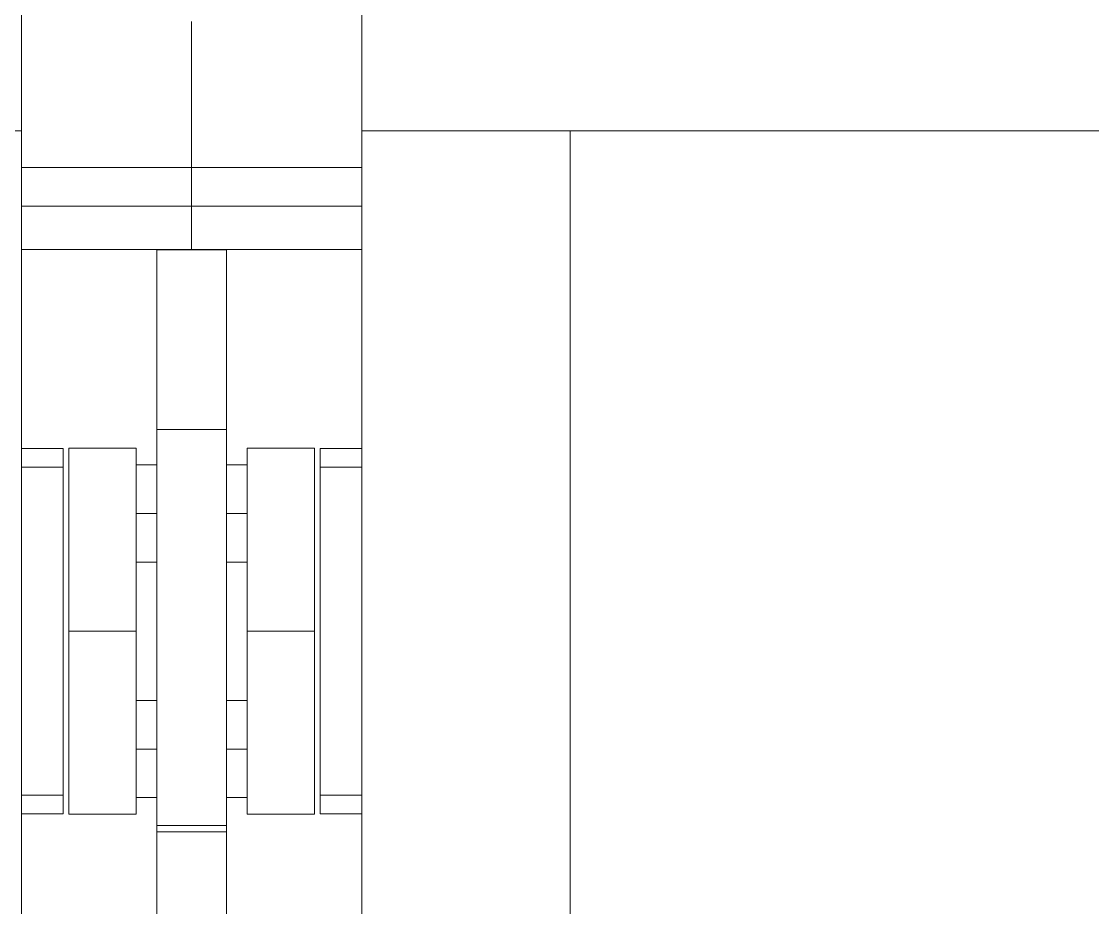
# Model space of a CAD drawing. Header units: millimetres. Extents: x -46169 to 237885, y -84465 to 18123.
# Drawn here: x 224215.9 to 224370.1, y -80615.1 to -80487.6 of the extents above; entities that cross this region are included whole.
import ezdxf

# ---------------------------------------------------------------- set-up
doc = ezdxf.new("R2010")
doc.units = ezdxf.units.MM
doc.header["$MEASUREMENT"] = 0
doc.linetypes.add('Wipeout_Contour', pattern=[1000, 0, -1000])
doc.layers.add('New_A-20-M_Floor_Slab', color=7, linetype='Continuous')
doc.layers.add('New_A-35-M_FFE_Fixed', color=7, linetype='Continuous')
doc.layers.add('New_A-35-M_FFE_Fixed_Pen_No__1', color=7, linetype='Continuous', lineweight=13)

# ---------------------------------------------------------------- blocks, each defined once
blk = doc.blocks.new('Section Elem_269_4', base_point=(208268.76, -84332.61))
at = {"color": 254, "linetype": 'Wipeout_Contour', "lineweight": 0, "ltscale": 3812219.837284702}
blk.add_wipeout([(224215.94, -80615.11), (224235.44, -80615.11), (224235.44, -80599.29), (224232.44, -80599.29), (224232.44, -80601.65), (224222.75, -80601.65), (224222.75, -80549.01), (224232.44, -80549.01), (224232.44, -80551.38), (224235.44, -80551.38), (224235.44, -80520.4), (224215.94, -80520.4), (224215.94, -80549.04), (224221.94, -80549.04), (224221.94, -80601.62), (224215.94, -80601.62)], dxfattribs=at).dxf.layer = 'New_A-20-M_Floor_Slab'
at = {"color": 254, "linetype": 'Wipeout_Contour', "lineweight": 0, "ltscale": 3812639.699695616}
blk.add_wipeout([(224245.44, -80551.38), (224248.44, -80551.38), (224248.44, -80549.01), (224258.12, -80549.01), (224258.12, -80601.65), (224248.44, -80601.65), (224248.44, -80599.29), (224245.44, -80599.29), (224245.44, -80615.11), (224264.94, -80615.11), (224264.94, -80601.62), (224258.94, -80601.62), (224258.94, -80549.04), (224264.94, -80549.04), (224264.94, -80520.4), (224245.44, -80520.4)], dxfattribs=at).dxf.layer = 'New_A-20-M_Floor_Slab'
at = {"color": 254, "linetype": 'Wipeout_Contour', "lineweight": 0, "ltscale": 953085.447853}
blk.add_wipeout([(224232.44, -80585.29), (224235.44, -80585.29), (224235.44, -80565.38), (224232.44, -80565.38)], dxfattribs=at).dxf.layer = 'New_A-20-M_Floor_Slab'
at = {"color": 254, "linetype": 'Wipeout_Contour', "lineweight": 0, "ltscale": 953134.384127}
blk.add_wipeout([(224245.44, -80585.29), (224248.44, -80585.29), (224248.44, -80565.38), (224245.44, -80565.38)], dxfattribs=at).dxf.layer = 'New_A-20-M_Floor_Slab'
blk = doc.blocks.new('Section Elem_285_4', base_point=(208268.76, -84332.61))
at = {"color": 254, "linetype": 'Wipeout_Contour', "lineweight": 0, "ltscale": 1191294.430526041}
blk.add_wipeout([(224240.44, -80520.4), (224235.44, -80520.4), (224235.44, -80520.48), (224245.44, -80520.48), (224245.44, -80520.4)], dxfattribs=at).dxf.layer = 'New_A-35-M_FFE_Fixed'
at = {"color": 254, "linetype": 'Wipeout_Contour', "lineweight": 0, "ltscale": 953058.118111}
blk.add_wipeout([(224245.44, -80538.96), (224245.44, -80535.1), (224235.44, -80535.1), (224235.44, -80538.96)], dxfattribs=at).dxf.layer = 'New_A-35-M_FFE_Fixed'
at = {"color": 254, "linetype": 'Wipeout_Contour', "lineweight": 0, "ltscale": 952993.77415}
blk.add_wipeout([(224215.94, -80549.04), (224215.94, -80549.56), (224221.94, -80549.56), (224221.94, -80549.04)], dxfattribs=at).dxf.layer = 'New_A-35-M_FFE_Fixed'
at = {"color": 254, "linetype": 'Wipeout_Contour', "lineweight": 0, "ltscale": 953072.956006}
blk.add_wipeout([(224245.44, -80548.19), (224245.44, -80547.82), (224235.44, -80547.82), (224235.44, -80548.19)], dxfattribs=at).dxf.layer = 'New_A-35-M_FFE_Fixed'
at = {"color": 254, "linetype": 'Wipeout_Contour', "lineweight": 0, "ltscale": 953054.793761}
blk.add_wipeout([(224232.44, -80553.43), (224235.44, -80553.43), (224235.44, -80551.91), (224232.44, -80551.91)], dxfattribs=at).dxf.layer = 'New_A-35-M_FFE_Fixed'
at = {"color": 254, "linetype": 'Wipeout_Contour', "lineweight": 0, "ltscale": 953060.702315}
blk.add_wipeout([(224232.44, -80555.7), (224232.44, -80558.38), (224235.44, -80558.38), (224235.44, -80555.7)], dxfattribs=at).dxf.layer = 'New_A-35-M_FFE_Fixed'
at = {"color": 254, "linetype": 'Wipeout_Contour', "lineweight": 0, "ltscale": 953070.234128}
blk.add_wipeout([(224232.44, -80563.33), (224232.44, -80564.84), (224235.44, -80564.84), (224235.44, -80563.33)], dxfattribs=at).dxf.layer = 'New_A-35-M_FFE_Fixed'
at = {"color": 254, "linetype": 'Wipeout_Contour', "lineweight": 0, "ltscale": 953103.224148}
blk.add_wipeout([(224232.44, -80589.61), (224235.44, -80589.61), (224235.44, -80587.34), (224232.44, -80587.34)], dxfattribs=at).dxf.layer = 'New_A-35-M_FFE_Fixed'
at = {"color": 254, "linetype": 'Wipeout_Contour', "lineweight": 0, "ltscale": 953113.544919}
blk.add_wipeout([(224232.44, -80594.97), (224232.44, -80597.24), (224235.44, -80597.24), (224235.44, -80594.97)], dxfattribs=at).dxf.layer = 'New_A-35-M_FFE_Fixed'
at = {"color": 254, "linetype": 'Wipeout_Contour', "lineweight": 0, "ltscale": 953064.200096}
blk.add_wipeout([(224215.94, -80601.11), (224215.94, -80601.62), (224221.94, -80601.62), (224221.94, -80601.11)], dxfattribs=at).dxf.layer = 'New_A-35-M_FFE_Fixed'
at = {"color": 254, "linetype": 'Wipeout_Contour', "lineweight": 0, "ltscale": 953148.398293}
blk.add_wipeout([(224245.44, -80604.23), (224245.44, -80603.32), (224235.44, -80603.32), (224235.44, -80604.23)], dxfattribs=at).dxf.layer = 'New_A-35-M_FFE_Fixed'
at = {"color": 254, "linetype": 'Wipeout_Contour', "lineweight": 0, "ltscale": 953152.791369}
blk.add_wipeout([(224245.44, -80606.1), (224235.44, -80606.1), (224235.44, -80607.94), (224245.44, -80607.94)], dxfattribs=at).dxf.layer = 'New_A-35-M_FFE_Fixed'
at = {"color": 254, "linetype": 'Wipeout_Contour', "lineweight": 0, "ltscale": 953157.677339}
blk.add_wipeout([(224245.44, -80611.52), (224245.44, -80609.75), (224235.44, -80609.75), (224235.44, -80611.52)], dxfattribs=at).dxf.layer = 'New_A-35-M_FFE_Fixed'
at = {"color": 254, "linetype": 'Wipeout_Contour', "lineweight": 0, "ltscale": 953164.667166}
blk.add_wipeout([(224245.44, -80616.64), (224245.44, -80614.96), (224235.44, -80614.96), (224235.44, -80616.64)], dxfattribs=at).dxf.layer = 'New_A-35-M_FFE_Fixed'
at = {"color": 254, "linetype": 'Wipeout_Contour', "lineweight": 0, "ltscale": 953039.274017}
blk.add_wipeout([(224245.44, -80525.7), (224245.44, -80520.48), (224235.44, -80520.48), (224235.44, -80525.7)], dxfattribs=at).dxf.layer = 'New_A-35-M_FFE_Fixed'
at = {"color": 254, "linetype": 'Wipeout_Contour', "lineweight": 0, "ltscale": 953052.483054}
blk.add_wipeout([(224245.44, -80535.1), (224245.44, -80530.63), (224235.44, -80530.63), (224235.44, -80535.1)], dxfattribs=at).dxf.layer = 'New_A-35-M_FFE_Fixed'
at = {"color": 254, "linetype": 'Wipeout_Contour', "lineweight": 0, "ltscale": 953062.858988}
blk.add_wipeout([(224245.44, -80542.11), (224245.44, -80538.96), (224235.44, -80538.96), (224235.44, -80542.11)], dxfattribs=at).dxf.layer = 'New_A-35-M_FFE_Fixed'
at = {"color": 254, "linetype": 'Wipeout_Contour', "lineweight": 0, "ltscale": 953053.407458}
blk.add_wipeout([(224232.44, -80551.91), (224235.44, -80551.91), (224235.44, -80551.38), (224232.44, -80551.38)], dxfattribs=at).dxf.layer = 'New_A-35-M_FFE_Fixed'
at = {"color": 254, "linetype": 'Wipeout_Contour', "lineweight": 0, "ltscale": 1191322.125600995}
blk.add_wipeout([(224232.44, -80555.7), (224235.44, -80555.7), (224235.44, -80553.51), (224235.44, -80553.43), (224232.44, -80553.43)], dxfattribs=at).dxf.layer = 'New_A-35-M_FFE_Fixed'
at = {"color": 254, "linetype": 'Wipeout_Contour', "lineweight": 0, "ltscale": 1191335.260814091}
blk.add_wipeout([(224232.44, -80563.33), (224235.44, -80563.33), (224235.44, -80561.63), (224235.44, -80561.05), (224232.44, -80561.05)], dxfattribs=at).dxf.layer = 'New_A-35-M_FFE_Fixed'
at = {"color": 254, "linetype": 'Wipeout_Contour', "lineweight": 0, "ltscale": 953071.620611}
blk.add_wipeout([(224232.44, -80564.84), (224232.44, -80565.38), (224235.44, -80565.38), (224235.44, -80564.84)], dxfattribs=at).dxf.layer = 'New_A-35-M_FFE_Fixed'
at = {"color": 254, "linetype": 'Wipeout_Contour', "lineweight": 0, "ltscale": 953100.661599}
blk.add_wipeout([(224232.44, -80587.34), (224235.44, -80587.34), (224235.44, -80585.82), (224232.44, -80585.82)], dxfattribs=at).dxf.layer = 'New_A-35-M_FFE_Fixed'
at = {"color": 254, "linetype": 'Wipeout_Contour', "lineweight": 0, "ltscale": 1191388.105646614}
blk.add_wipeout([(224232.44, -80594.97), (224235.44, -80594.97), (224235.44, -80592.38), (224235.44, -80592.29), (224232.44, -80592.29)], dxfattribs=at).dxf.layer = 'New_A-35-M_FFE_Fixed'
at = {"color": 254, "linetype": 'Wipeout_Contour', "lineweight": 0, "ltscale": 953116.107725}
blk.add_wipeout([(224235.44, -80597.24), (224232.44, -80597.24), (224232.44, -80598.75), (224235.44, -80598.75)], dxfattribs=at).dxf.layer = 'New_A-35-M_FFE_Fixed'
at = {"color": 254, "linetype": 'Wipeout_Contour', "lineweight": 0, "ltscale": 953062.390921}
blk.add_wipeout([(224221.94, -80598.94), (224215.94, -80598.94), (224215.94, -80601.11), (224221.94, -80601.11)], dxfattribs=at).dxf.layer = 'New_A-35-M_FFE_Fixed'
at = {"color": 254, "linetype": 'Wipeout_Contour', "lineweight": 0, "ltscale": 953151.028179}
blk.add_wipeout([(224245.44, -80606.1), (224245.44, -80605.34), (224235.44, -80605.34), (224235.44, -80606.1)], dxfattribs=at).dxf.layer = 'New_A-35-M_FFE_Fixed'
at = {"color": 254, "linetype": 'Wipeout_Contour', "lineweight": 0, "ltscale": 953155.256943}
blk.add_wipeout([(224235.44, -80609.75), (224245.44, -80609.75), (224245.44, -80607.94), (224235.44, -80607.94)], dxfattribs=at).dxf.layer = 'New_A-35-M_FFE_Fixed'
at = {"color": 254, "linetype": 'Wipeout_Contour', "lineweight": 0, "ltscale": 953162.621968}
blk.add_wipeout([(224235.44, -80614.96), (224245.44, -80614.96), (224245.44, -80613.61), (224235.44, -80613.61)], dxfattribs=at).dxf.layer = 'New_A-35-M_FFE_Fixed'
at = {"layer": 'New_A-35-M_FFE_Fixed_Pen_No__1', "linetype": 'Continuous'}
blk.add_line((224221.94, -80601.62), (224221.94, -80601.11), dxfattribs=at)
at = {"color": 254, "linetype": 'Wipeout_Contour', "lineweight": 0, "ltscale": 953046.134021}
blk.add_wipeout([(224245.44, -80525.7), (224235.44, -80525.7), (224235.44, -80530.63), (224245.44, -80530.63)], dxfattribs=at).dxf.layer = 'New_A-35-M_FFE_Fixed'
at = {"color": 254, "linetype": 'Wipeout_Contour', "lineweight": 0, "ltscale": 953066.200836}
blk.add_wipeout([(224245.44, -80543.91), (224245.44, -80542.11), (224235.44, -80542.11), (224235.44, -80543.91)], dxfattribs=at).dxf.layer = 'New_A-35-M_FFE_Fixed'
at = {"color": 254, "linetype": 'Wipeout_Contour', "lineweight": 0, "ltscale": 953028.986291}
blk.add_wipeout([(224221.94, -80598.94), (224221.94, -80551.72), (224215.94, -80551.72), (224215.94, -80598.94)], dxfattribs=at).dxf.layer = 'New_A-35-M_FFE_Fixed'
at = {"color": 254, "linetype": 'Wipeout_Contour', "lineweight": 0, "ltscale": 1191330.859046607}
blk.add_wipeout([(224232.44, -80561.05), (224235.44, -80561.05), (224235.44, -80558.66), (224235.44, -80558.38), (224232.44, -80558.38)], dxfattribs=at).dxf.layer = 'New_A-35-M_FFE_Fixed'
at = {"color": 254, "linetype": 'Wipeout_Contour', "lineweight": 0, "ltscale": 953099.274778}
blk.add_wipeout([(224232.44, -80585.29), (224232.44, -80585.82), (224235.44, -80585.82), (224235.44, -80585.29)], dxfattribs=at).dxf.layer = 'New_A-35-M_FFE_Fixed'
at = {"color": 254, "linetype": 'Wipeout_Contour', "lineweight": 0, "ltscale": 1191384.363221718}
blk.add_wipeout([(224235.44, -80589.61), (224232.44, -80589.61), (224232.44, -80592.29), (224235.44, -80592.29), (224235.44, -80591.39)], dxfattribs=at).dxf.layer = 'New_A-35-M_FFE_Fixed'
at = {"color": 254, "linetype": 'Wipeout_Contour', "lineweight": 0, "ltscale": 953117.494726}
blk.add_wipeout([(224235.44, -80598.75), (224232.44, -80598.75), (224232.44, -80599.29), (224235.44, -80599.29)], dxfattribs=at).dxf.layer = 'New_A-35-M_FFE_Fixed'
at = {"color": 254, "linetype": 'Wipeout_Contour', "lineweight": 0, "ltscale": 953160.052528}
blk.add_wipeout([(224245.44, -80611.52), (224235.44, -80611.52), (224235.44, -80613.26), (224245.44, -80613.26)], dxfattribs=at).dxf.layer = 'New_A-35-M_FFE_Fixed'
at = {"layer": 'New_A-35-M_FFE_Fixed_Pen_No__1', "linetype": 'Continuous'}
blk.add_line((224221.94, -80601.11), (224221.94, -80598.94), dxfattribs=at)
at = {"color": 254, "linetype": 'Wipeout_Contour', "lineweight": 0, "ltscale": 953069.085127}
blk.add_wipeout([(224245.44, -80545.85), (224245.44, -80544.43), (224235.44, -80544.43), (224235.44, -80545.85)], dxfattribs=at).dxf.layer = 'New_A-35-M_FFE_Fixed'
at = {"color": 254, "linetype": 'Wipeout_Contour', "lineweight": 0, "ltscale": 952995.582335}
blk.add_wipeout([(224215.94, -80551.72), (224221.94, -80551.72), (224221.94, -80549.56), (224215.94, -80549.56)], dxfattribs=at).dxf.layer = 'New_A-35-M_FFE_Fixed'
at = {"color": 254, "linetype": 'Wipeout_Contour', "lineweight": 0, "ltscale": 953085.899404}
blk.add_wipeout([(224235.44, -80553.51), (224235.44, -80561.63), (224245.44, -80561.63), (224245.44, -80553.51)], dxfattribs=at).dxf.layer = 'New_A-35-M_FFE_Fixed'
at = {"color": 254, "linetype": 'Wipeout_Contour', "lineweight": 0, "ltscale": 953080.969625}
blk.add_wipeout([(224222.75, -80585.4), (224222.75, -80593.94), (224232.44, -80593.94), (224232.44, -80585.4)], dxfattribs=at).dxf.layer = 'New_A-35-M_FFE_Fixed'
at = {"color": 254, "linetype": 'Wipeout_Contour', "lineweight": 0, "ltscale": 953136.695679}
blk.add_wipeout([(224235.44, -80591.39), (224235.44, -80598.86), (224245.44, -80598.86), (224245.44, -80591.39)], dxfattribs=at).dxf.layer = 'New_A-35-M_FFE_Fixed'
at = {"layer": 'New_A-35-M_FFE_Fixed_Pen_No__1', "linetype": 'Continuous'}
for p, q in [((224221.94, -80549.56), (224221.94, -80549.04)), ((224221.94, -80551.72), (224221.94, -80549.56)), ((224221.94, -80598.94), (224221.94, -80551.72)), ((224232.44, -80592.29), (224235.44, -80592.29))]:
    blk.add_line(p, q, dxfattribs=at)
at = {"color": 254, "linetype": 'Wipeout_Contour', "lineweight": 0, "ltscale": 952961.263665}
blk.add_wipeout([(224215.94, -80503.33), (224185.94, -80503.33), (224185.94, -80647.33), (224215.94, -80647.33)], dxfattribs=at).dxf.layer = 'New_A-35-M_FFE_Fixed'
at = {"color": 254, "linetype": 'Wipeout_Contour', "lineweight": 0, "ltscale": 953070.371232}
blk.add_wipeout([(224245.44, -80546.33), (224245.44, -80545.85), (224235.44, -80545.85), (224235.44, -80546.33)], dxfattribs=at).dxf.layer = 'New_A-35-M_FFE_Fixed'
at = {"color": 254, "linetype": 'Wipeout_Contour', "lineweight": 0, "ltscale": 953076.806536}
blk.add_wipeout([(224245.44, -80553.51), (224245.44, -80548.19), (224235.44, -80548.19), (224235.44, -80553.51)], dxfattribs=at).dxf.layer = 'New_A-35-M_FFE_Fixed'
at = {"color": 254, "linetype": 'Wipeout_Contour', "lineweight": 0, "ltscale": 953068.380929}
blk.add_wipeout([(224232.44, -80575.33), (224222.75, -80575.33), (224222.75, -80585.4), (224232.44, -80585.4)], dxfattribs=at).dxf.layer = 'New_A-35-M_FFE_Fixed'
at = {"color": 254, "linetype": 'Wipeout_Contour', "lineweight": 0, "ltscale": 953125.199645}
blk.add_wipeout([(224235.44, -80591.39), (224245.44, -80591.39), (224245.44, -80581.87), (224235.44, -80581.87)], dxfattribs=at).dxf.layer = 'New_A-35-M_FFE_Fixed'
at = {"color": 254, "linetype": 'Wipeout_Contour', "lineweight": 0, "ltscale": 953090.60543}
blk.add_wipeout([(224232.44, -80599.65), (224232.44, -80593.94), (224222.75, -80593.94), (224222.75, -80599.65)], dxfattribs=at).dxf.layer = 'New_A-35-M_FFE_Fixed'
at = {"color": 254, "linetype": 'Wipeout_Contour', "lineweight": 0, "ltscale": 953144.765765}
blk.add_wipeout([(224245.44, -80598.86), (224235.44, -80598.86), (224235.44, -80603.32), (224245.44, -80603.32)], dxfattribs=at).dxf.layer = 'New_A-35-M_FFE_Fixed'
at = {"layer": 'New_A-35-M_FFE_Fixed_Pen_No__1', "linetype": 'Continuous'}
for p, q in [((224215.94, -80549.04), (224221.94, -80549.04)), ((224215.94, -80551.72), (224221.94, -80551.72)), ((224222.75, -80593.94), (224222.75, -80585.4)), ((224232.44, -80585.29), (224235.44, -80585.29)), ((224232.44, -80593.94), (224232.44, -80585.4)), ((224215.94, -80598.94), (224221.94, -80598.94)), ((224215.94, -80601.62), (224221.94, -80601.62))]:
    blk.add_line(p, q, dxfattribs=at)
at = {"color": 254, "linetype": 'Wipeout_Contour', "lineweight": 0, "ltscale": 951871.694022}
blk.add_wipeout([(223714.94, -80346.96), (223714.94, -80503.33), (224215.94, -80503.33), (224215.94, -80346.96)], dxfattribs=at).dxf.layer = 'New_A-35-M_FFE_Fixed'
at = {"color": 254, "linetype": 'Wipeout_Contour', "lineweight": 0, "ltscale": 952976.804574}
blk.add_wipeout([(224240.44, -80510.54), (224215.94, -80510.54), (224215.94, -80511.45), (224240.44, -80511.45)], dxfattribs=at).dxf.layer = 'New_A-35-M_FFE_Fixed'
at = {"color": 254, "linetype": 'Wipeout_Contour', "lineweight": 0, "ltscale": 952985.315065}
blk.add_wipeout([(224240.44, -80514.18), (224215.94, -80514.18), (224215.94, -80520.4), (224240.44, -80520.4)], dxfattribs=at).dxf.layer = 'New_A-35-M_FFE_Fixed'
at = {"color": 254, "linetype": 'Wipeout_Contour', "lineweight": 0, "ltscale": 953070.846117}
blk.add_wipeout([(224245.44, -80546.55), (224245.44, -80546.33), (224235.44, -80546.33), (224235.44, -80546.55)], dxfattribs=at).dxf.layer = 'New_A-35-M_FFE_Fixed'
at = {"color": 254, "linetype": 'Wipeout_Contour', "lineweight": 0, "ltscale": 953054.756415}
blk.add_wipeout([(224232.44, -80575.33), (224232.44, -80565.26), (224222.75, -80565.26), (224222.75, -80575.33)], dxfattribs=at).dxf.layer = 'New_A-35-M_FFE_Fixed'
at = {"color": 254, "linetype": 'Wipeout_Contour', "lineweight": 0, "ltscale": 953111.749213}
blk.add_wipeout([(224245.44, -80581.87), (224245.44, -80571.51), (224235.44, -80571.51), (224235.44, -80581.87)], dxfattribs=at).dxf.layer = 'New_A-35-M_FFE_Fixed'
at = {"color": 254, "linetype": 'Wipeout_Contour', "lineweight": 0, "ltscale": 953095.82059}
blk.add_wipeout([(224222.75, -80599.65), (224222.75, -80601.65), (224232.44, -80601.65), (224232.44, -80599.65)], dxfattribs=at).dxf.layer = 'New_A-35-M_FFE_Fixed'
at = {"layer": 'New_A-35-M_FFE_Fixed_Pen_No__1', "linetype": 'Continuous'}
for p, q in [((224240.44, -80520.4), (224215.94, -80520.4)), ((224222.75, -80575.33), (224232.44, -80575.33)), ((224222.75, -80585.4), (224222.75, -80575.33)), ((224232.44, -80585.4), (224232.44, -80575.33)), ((224222.75, -80599.65), (224222.75, -80593.94)), ((224232.44, -80599.65), (224232.44, -80593.94)), ((224222.75, -80601.65), (224222.75, -80599.65)), ((224232.44, -80599.29), (224235.44, -80599.29)), ((224232.44, -80601.65), (224232.44, -80599.65)), ((224222.75, -80601.65), (224232.44, -80601.65))]:
    blk.add_line(p, q, dxfattribs=at)
at = {"color": 254, "linetype": 'Wipeout_Contour', "lineweight": 0, "ltscale": 952949.920859}
blk.add_wipeout([(224215.94, -80494.61), (224240.44, -80494.61), (224240.44, -80487.59), (224215.94, -80487.59)], dxfattribs=at).dxf.layer = 'New_A-35-M_FFE_Fixed'
at = {"color": 254, "linetype": 'Wipeout_Contour', "lineweight": 0, "ltscale": 952980.956163}
blk.add_wipeout([(224215.94, -80514.18), (224240.44, -80514.18), (224240.44, -80513.95), (224215.94, -80513.95)], dxfattribs=at).dxf.layer = 'New_A-35-M_FFE_Fixed'
at = {"color": 254, "linetype": 'Wipeout_Contour', "lineweight": 0, "ltscale": 953042.170291}
blk.add_wipeout([(224222.75, -80556.72), (224222.75, -80565.26), (224232.44, -80565.26), (224232.44, -80556.72)], dxfattribs=at).dxf.layer = 'New_A-35-M_FFE_Fixed'
at = {"color": 254, "linetype": 'Wipeout_Contour', "lineweight": 0, "ltscale": 953098.065619}
blk.add_wipeout([(224235.44, -80571.51), (224245.44, -80571.51), (224245.44, -80561.63), (224235.44, -80561.63)], dxfattribs=at).dxf.layer = 'New_A-35-M_FFE_Fixed'
at = {"layer": 'New_A-35-M_FFE_Fixed_Pen_No__1', "linetype": 'Continuous'}
for p, q in [((224232.44, -80558.38), (224235.44, -80558.38)), ((224222.75, -80575.33), (224222.75, -80565.26)), ((224232.44, -80575.33), (224232.44, -80565.26)), ((224232.44, -80565.38), (224235.44, -80565.38))]:
    blk.add_line(p, q, dxfattribs=at)
at = {"color": 254, "linetype": 'Wipeout_Contour', "lineweight": 0, "ltscale": 952959.404398}
blk.add_wipeout([(224215.94, -80501.63), (224240.44, -80501.63), (224240.44, -80494.61), (224215.94, -80494.61)], dxfattribs=at).dxf.layer = 'New_A-35-M_FFE_Fixed'
at = {"color": 254, "linetype": 'Wipeout_Contour', "lineweight": 0, "ltscale": 952979.872255}
blk.add_wipeout([(224240.44, -80512.98), (224215.94, -80512.98), (224215.94, -80513.55), (224240.44, -80513.55)], dxfattribs=at).dxf.layer = 'New_A-35-M_FFE_Fixed'
at = {"color": 254, "linetype": 'Wipeout_Contour', "lineweight": 0, "ltscale": 953032.538123}
blk.add_wipeout([(224232.44, -80556.72), (224232.44, -80551.02), (224222.75, -80551.02), (224222.75, -80556.72)], dxfattribs=at).dxf.layer = 'New_A-35-M_FFE_Fixed'
at = {"layer": 'New_A-35-M_FFE_Fixed_Pen_No__1', "linetype": 'Continuous'}
for p, q in [((224222.75, -80565.26), (224222.75, -80556.72)), ((224232.44, -80565.26), (224232.44, -80556.72))]:
    blk.add_line(p, q, dxfattribs=at)
at = {"color": 254, "linetype": 'Wipeout_Contour', "lineweight": 0, "ltscale": 1191199.331520729}
blk.add_wipeout([(224215.94, -80501.63), (224215.94, -80503.33), (224215.94, -80508.61), (224240.44, -80508.61), (224240.44, -80501.63)], dxfattribs=at).dxf.layer = 'New_A-35-M_FFE_Fixed'
at = {"color": 254, "linetype": 'Wipeout_Contour', "lineweight": 0, "ltscale": 952979.009708}
blk.add_wipeout([(224240.44, -80512.27), (224215.94, -80512.27), (224215.94, -80512.98), (224240.44, -80512.98)], dxfattribs=at).dxf.layer = 'New_A-35-M_FFE_Fixed'
at = {"color": 254, "linetype": 'Wipeout_Contour', "lineweight": 0, "ltscale": 953027.325531}
blk.add_wipeout([(224222.75, -80551.02), (224232.44, -80551.02), (224232.44, -80549.01), (224222.75, -80549.01)], dxfattribs=at).dxf.layer = 'New_A-35-M_FFE_Fixed'
at = {"layer": 'New_A-35-M_FFE_Fixed_Pen_No__1', "linetype": 'Continuous'}
for p, q in [((224215.94, -80503.33), (224215.94, -80346.96)), ((224185.94, -80503.33), (224215.94, -80503.33)), ((224222.75, -80551.02), (224222.75, -80549.01)), ((224222.75, -80549.01), (224232.44, -80549.01)), ((224232.44, -80551.02), (224232.44, -80549.01)), ((224222.75, -80556.72), (224222.75, -80551.02)), ((224232.44, -80556.72), (224232.44, -80551.02)), ((224232.44, -80551.38), (224235.44, -80551.38))]:
    blk.add_line(p, q, dxfattribs=at)
at = {"color": 254, "linetype": 'Wipeout_Contour', "lineweight": 0, "ltscale": 952974.242989}
blk.add_wipeout([(224240.44, -80508.61), (224215.94, -80508.61), (224215.94, -80509.58), (224240.44, -80509.58)], dxfattribs=at).dxf.layer = 'New_A-35-M_FFE_Fixed'
at = {"color": 254, "linetype": 'Wipeout_Contour', "lineweight": 0, "ltscale": 952977.974147}
blk.add_wipeout([(224240.44, -80511.45), (224215.94, -80511.45), (224215.94, -80512.27), (224240.44, -80512.27)], dxfattribs=at).dxf.layer = 'New_A-35-M_FFE_Fixed'
at = {"color": 254, "linetype": 'Wipeout_Contour', "lineweight": 0, "ltscale": 952980.529361}
blk.add_wipeout([(224240.44, -80513.55), (224215.94, -80513.55), (224215.94, -80513.95), (224240.44, -80513.95)], dxfattribs=at).dxf.layer = 'New_A-35-M_FFE_Fixed'
at = {"layer": 'New_A-35-M_FFE_Fixed_Pen_No__1', "linetype": 'Continuous'}
for p, q in [((224240.44, -80508.61), (224215.94, -80508.61)), ((224240.44, -80514.18), (224215.94, -80514.18))]:
    blk.add_line(p, q, dxfattribs=at)
at = {"color": 254, "linetype": 'Wipeout_Contour', "lineweight": 0, "ltscale": 952975.545074}
blk.add_wipeout([(224240.44, -80509.58), (224215.94, -80509.58), (224215.94, -80510.54), (224240.44, -80510.54)], dxfattribs=at).dxf.layer = 'New_A-35-M_FFE_Fixed'
at = {"layer": 'New_A-35-M_FFE_Fixed_Pen_No__1', "linetype": 'Continuous'}
blk.add_line((224215.94, -80647.33), (224215.94, -80503.33), dxfattribs=at)
blk = doc.blocks.new('Section Elem_286_4', base_point=(208268.76, -84332.61))
at = {"layer": 'New_A-35-M_FFE_Fixed_Pen_No__1', "linetype": 'Continuous'}
for p, q in [((224235.44, -80520.48), (224235.44, -80520.4)), ((224235.44, -80525.7), (224235.44, -80520.48)), ((224235.44, -80530.63), (224235.44, -80525.7)), ((224245.44, -80530.63), (224245.44, -80525.7)), ((224235.44, -80535.1), (224235.44, -80530.63)), ((224245.44, -80535.1), (224245.44, -80530.63)), ((224235.44, -80538.96), (224235.44, -80535.1)), ((224245.44, -80538.96), (224245.44, -80535.1)), ((224235.44, -80542.11), (224235.44, -80538.96)), ((224245.44, -80542.11), (224245.44, -80538.96)), ((224235.44, -80561.63), (224235.44, -80553.51)), ((224235.44, -80571.51), (224235.44, -80561.63)), ((224235.44, -80581.87), (224235.44, -80571.51)), ((224245.44, -80581.87), (224245.44, -80571.51)), ((224235.44, -80591.39), (224235.44, -80581.87)), ((224235.44, -80598.86), (224235.44, -80591.39)), ((224235.44, -80603.32), (224235.44, -80598.86)), ((224235.44, -80603.32), (224245.44, -80603.32)), ((224235.44, -80609.75), (224235.44, -80607.94)), ((224245.44, -80609.75), (224245.44, -80607.94)), ((224235.44, -80611.52), (224235.44, -80609.75)), ((224245.44, -80611.52), (224245.44, -80609.75)), ((224235.44, -80616.64), (224235.44, -80614.96)), ((224245.44, -80616.64), (224245.44, -80614.96))]:
    blk.add_line(p, q, dxfattribs=at)
at = {"color": 254, "linetype": 'Wipeout_Contour', "lineweight": 0, "ltscale": 953067.769676}
blk.add_wipeout([(224235.44, -80544.43), (224245.44, -80544.43), (224245.44, -80543.91), (224235.44, -80543.91)], dxfattribs=at).dxf.layer = 'New_A-35-M_FFE_Fixed'
at = {"color": 254, "linetype": 'Wipeout_Contour', "lineweight": 0, "ltscale": 953071.852242}
blk.add_wipeout([(224245.44, -80547.82), (224245.44, -80546.55), (224235.44, -80546.55), (224235.44, -80547.82)], dxfattribs=at).dxf.layer = 'New_A-35-M_FFE_Fixed'
at = {"color": 254, "linetype": 'Wipeout_Contour', "lineweight": 0, "ltscale": 953155.647283}
blk.add_wipeout([(224258.94, -80549.04), (224258.94, -80549.56), (224264.94, -80549.56), (224264.94, -80549.04)], dxfattribs=at).dxf.layer = 'New_A-35-M_FFE_Fixed'
at = {"color": 254, "linetype": 'Wipeout_Contour', "lineweight": 0, "ltscale": 953103.73199}
blk.add_wipeout([(224245.44, -80553.43), (224248.44, -80553.43), (224248.44, -80551.91), (224245.44, -80551.91)], dxfattribs=at).dxf.layer = 'New_A-35-M_FFE_Fixed'
at = {"color": 254, "linetype": 'Wipeout_Contour', "lineweight": 0, "ltscale": 1191387.844793038}
blk.add_wipeout([(224245.44, -80555.7), (224245.44, -80558.38), (224248.44, -80558.38), (224248.44, -80556.72), (224248.44, -80555.7)], dxfattribs=at).dxf.layer = 'New_A-35-M_FFE_Fixed'
at = {"color": 254, "linetype": 'Wipeout_Contour', "lineweight": 0, "ltscale": 1191399.627001069}
blk.add_wipeout([(224245.44, -80563.33), (224245.44, -80564.84), (224248.44, -80564.84), (224248.44, -80563.59), (224248.44, -80563.33)], dxfattribs=at).dxf.layer = 'New_A-35-M_FFE_Fixed'
at = {"color": 254, "linetype": 'Wipeout_Contour', "lineweight": 0, "ltscale": 953152.15989}
blk.add_wipeout([(224248.44, -80587.34), (224245.44, -80587.34), (224245.44, -80589.61), (224248.44, -80589.61)], dxfattribs=at).dxf.layer = 'New_A-35-M_FFE_Fixed'
at = {"color": 254, "linetype": 'Wipeout_Contour', "lineweight": 0, "ltscale": 953162.480132}
blk.add_wipeout([(224248.44, -80594.97), (224245.44, -80594.97), (224245.44, -80597.24), (224248.44, -80597.24)], dxfattribs=at).dxf.layer = 'New_A-35-M_FFE_Fixed'
at = {"color": 254, "linetype": 'Wipeout_Contour', "lineweight": 0, "ltscale": 953226.061269}
blk.add_wipeout([(224264.94, -80601.11), (224258.94, -80601.11), (224258.94, -80601.62), (224264.94, -80601.62)], dxfattribs=at).dxf.layer = 'New_A-35-M_FFE_Fixed'
at = {"color": 254, "linetype": 'Wipeout_Contour', "lineweight": 0, "ltscale": 953149.761293}
blk.add_wipeout([(224235.44, -80604.23), (224235.44, -80605.34), (224245.44, -80605.34), (224245.44, -80604.23)], dxfattribs=at).dxf.layer = 'New_A-35-M_FFE_Fixed'
at = {"color": 254, "linetype": 'Wipeout_Contour', "lineweight": 0, "ltscale": 953161.468061}
blk.add_wipeout([(224245.44, -80613.61), (224245.44, -80613.26), (224235.44, -80613.26), (224235.44, -80613.61)], dxfattribs=at).dxf.layer = 'New_A-35-M_FFE_Fixed'
at = {"layer": 'New_A-35-M_FFE_Fixed_Pen_No__1', "linetype": 'Continuous'}
for p, q in [((224235.44, -80544.43), (224235.44, -80542.11)), ((224245.44, -80544.43), (224245.44, -80542.11)), ((224235.44, -80545.85), (224235.44, -80544.43)), ((224245.44, -80545.85), (224245.44, -80544.43)), ((224235.44, -80546.33), (224235.44, -80545.85)), ((224245.44, -80546.33), (224245.44, -80545.85)), ((224235.44, -80548.19), (224235.44, -80546.33)), ((224235.44, -80546.33), (224245.44, -80546.33)), ((224245.44, -80548.19), (224245.44, -80546.33)), ((224235.44, -80553.51), (224235.44, -80548.19)), ((224235.44, -80604.23), (224235.44, -80603.32)), ((224235.44, -80606.1), (224235.44, -80604.23)), ((224235.44, -80604.23), (224245.44, -80604.23)), ((224245.44, -80604.23), (224245.44, -80603.32)), ((224245.44, -80606.1), (224245.44, -80604.23)), ((224235.44, -80607.94), (224235.44, -80606.1)), ((224245.44, -80607.94), (224245.44, -80606.1)), ((224235.44, -80613.26), (224235.44, -80611.52)), ((224245.44, -80613.26), (224245.44, -80611.52)), ((224235.44, -80614.96), (224235.44, -80613.26)), ((224245.44, -80614.96), (224245.44, -80613.26))]:
    blk.add_line(p, q, dxfattribs=at)
at = {"color": 254, "linetype": 'Wipeout_Contour', "lineweight": 0, "ltscale": 953102.345757}
blk.add_wipeout([(224245.44, -80551.38), (224245.44, -80551.91), (224248.44, -80551.91), (224248.44, -80551.38)], dxfattribs=at).dxf.layer = 'New_A-35-M_FFE_Fixed'
at = {"color": 254, "linetype": 'Wipeout_Contour', "lineweight": 0, "ltscale": 953106.293452}
blk.add_wipeout([(224245.44, -80555.7), (224248.44, -80555.7), (224248.44, -80553.43), (224245.44, -80553.43)], dxfattribs=at).dxf.layer = 'New_A-35-M_FFE_Fixed'
at = {"color": 254, "linetype": 'Wipeout_Contour', "lineweight": 0, "ltscale": 953116.609845}
blk.add_wipeout([(224245.44, -80561.05), (224245.44, -80563.33), (224248.44, -80563.33), (224248.44, -80561.05)], dxfattribs=at).dxf.layer = 'New_A-35-M_FFE_Fixed'
at = {"color": 254, "linetype": 'Wipeout_Contour', "lineweight": 0, "ltscale": 1191401.78444891}
blk.add_wipeout([(224245.44, -80564.84), (224245.44, -80565.38), (224248.44, -80565.38), (224248.44, -80565.26), (224248.44, -80564.84)], dxfattribs=at).dxf.layer = 'New_A-35-M_FFE_Fixed'
at = {"color": 254, "linetype": 'Wipeout_Contour', "lineweight": 0, "ltscale": 1191438.216485305}
blk.add_wipeout([(224245.44, -80585.82), (224245.44, -80587.34), (224248.44, -80587.34), (224248.44, -80587.08), (224248.44, -80585.82)], dxfattribs=at).dxf.layer = 'New_A-35-M_FFE_Fixed'
at = {"color": 254, "linetype": 'Wipeout_Contour', "lineweight": 0, "ltscale": 1191450.002576578}
blk.add_wipeout([(224248.44, -80592.29), (224245.44, -80592.29), (224245.44, -80594.97), (224248.44, -80594.97), (224248.44, -80593.94)], dxfattribs=at).dxf.layer = 'New_A-35-M_FFE_Fixed'
at = {"color": 254, "linetype": 'Wipeout_Contour', "lineweight": 0, "ltscale": 953165.042805}
blk.add_wipeout([(224245.44, -80598.75), (224248.44, -80598.75), (224248.44, -80597.24), (224245.44, -80597.24)], dxfattribs=at).dxf.layer = 'New_A-35-M_FFE_Fixed'
at = {"color": 254, "linetype": 'Wipeout_Contour', "lineweight": 0, "ltscale": 953224.252402}
blk.add_wipeout([(224258.94, -80598.94), (224258.94, -80601.11), (224264.94, -80601.11), (224264.94, -80598.94)], dxfattribs=at).dxf.layer = 'New_A-35-M_FFE_Fixed'
at = {"layer": 'New_A-35-M_FFE_Fixed_Pen_No__1', "linetype": 'Continuous'}
for p, q in [((224245.44, -80553.51), (224245.44, -80548.19)), ((224258.94, -80601.62), (224258.94, -80601.11))]:
    blk.add_line(p, q, dxfattribs=at)
at = {"color": 254, "linetype": 'Wipeout_Contour', "lineweight": 0, "ltscale": 953190.853444}
blk.add_wipeout([(224258.94, -80598.94), (224264.94, -80598.94), (224264.94, -80551.72), (224258.94, -80551.72)], dxfattribs=at).dxf.layer = 'New_A-35-M_FFE_Fixed'
at = {"color": 254, "linetype": 'Wipeout_Contour', "lineweight": 0, "ltscale": 953113.262876}
blk.add_wipeout([(224245.44, -80561.05), (224248.44, -80561.05), (224248.44, -80558.38), (224245.44, -80558.38)], dxfattribs=at).dxf.layer = 'New_A-35-M_FFE_Fixed'
at = {"color": 254, "linetype": 'Wipeout_Contour', "lineweight": 0, "ltscale": 953148.210722}
blk.add_wipeout([(224245.44, -80585.29), (224245.44, -80585.82), (224248.44, -80585.82), (224248.44, -80585.29)], dxfattribs=at).dxf.layer = 'New_A-35-M_FFE_Fixed'
at = {"color": 254, "linetype": 'Wipeout_Contour', "lineweight": 0, "ltscale": 953155.507927}
blk.add_wipeout([(224245.44, -80589.61), (224245.44, -80592.29), (224248.44, -80592.29), (224248.44, -80589.61)], dxfattribs=at).dxf.layer = 'New_A-35-M_FFE_Fixed'
at = {"color": 254, "linetype": 'Wipeout_Contour', "lineweight": 0, "ltscale": 953166.429735}
blk.add_wipeout([(224248.44, -80598.75), (224245.44, -80598.75), (224245.44, -80599.29), (224248.44, -80599.29)], dxfattribs=at).dxf.layer = 'New_A-35-M_FFE_Fixed'
at = {"layer": 'New_A-35-M_FFE_Fixed_Pen_No__1', "linetype": 'Continuous'}
for p, q in [((224245.44, -80561.63), (224245.44, -80553.51)), ((224245.44, -80571.51), (224245.44, -80561.63)), ((224245.44, -80591.39), (224245.44, -80581.87)), ((224245.44, -80598.86), (224245.44, -80591.39)), ((224245.44, -80603.32), (224245.44, -80598.86)), ((224258.94, -80601.11), (224258.94, -80598.94))]:
    blk.add_line(p, q, dxfattribs=at)
at = {"color": 254, "linetype": 'Wipeout_Contour', "lineweight": 0, "ltscale": 953157.455161}
blk.add_wipeout([(224258.94, -80551.72), (224264.94, -80551.72), (224264.94, -80549.56), (224258.94, -80549.56)], dxfattribs=at).dxf.layer = 'New_A-35-M_FFE_Fixed'
at = {"color": 254, "linetype": 'Wipeout_Contour', "lineweight": 0, "ltscale": 953177.661875}
blk.add_wipeout([(224258.12, -80585.4), (224248.44, -80585.4), (224248.44, -80593.94), (224258.12, -80593.94)], dxfattribs=at).dxf.layer = 'New_A-35-M_FFE_Fixed'
at = {"layer": 'New_A-35-M_FFE_Fixed_Pen_No__1', "linetype": 'Continuous'}
for p, q in [((224258.94, -80549.56), (224258.94, -80549.04)), ((224258.94, -80551.72), (224258.94, -80549.56)), ((224258.94, -80598.94), (224258.94, -80551.72)), ((224248.44, -80592.29), (224245.44, -80592.29))]:
    blk.add_line(p, q, dxfattribs=at)
at = {"color": 254, "linetype": 'Wipeout_Contour', "lineweight": 0, "ltscale": 953258.647698}
blk.add_wipeout([(224264.94, -80503.33), (224264.94, -80647.33), (224294.94, -80647.33), (224294.94, -80503.33)], dxfattribs=at).dxf.layer = 'New_A-35-M_FFE_Fixed'
at = {"color": 254, "linetype": 'Wipeout_Contour', "lineweight": 0, "ltscale": 953165.074456}
blk.add_wipeout([(224248.44, -80575.33), (224248.44, -80585.4), (224258.12, -80585.4), (224258.12, -80575.33)], dxfattribs=at).dxf.layer = 'New_A-35-M_FFE_Fixed'
at = {"color": 254, "linetype": 'Wipeout_Contour', "lineweight": 0, "ltscale": 953187.296702}
blk.add_wipeout([(224248.44, -80599.65), (224258.12, -80599.65), (224258.12, -80593.94), (224248.44, -80593.94)], dxfattribs=at).dxf.layer = 'New_A-35-M_FFE_Fixed'
at = {"layer": 'New_A-35-M_FFE_Fixed_Pen_No__1', "linetype": 'Continuous'}
for p, q in [((224264.94, -80549.04), (224258.94, -80549.04)), ((224264.94, -80551.72), (224258.94, -80551.72)), ((224248.44, -80585.29), (224245.44, -80585.29)), ((224248.44, -80593.94), (224248.44, -80585.4)), ((224258.12, -80593.94), (224258.12, -80585.4)), ((224264.94, -80598.94), (224258.94, -80598.94)), ((224264.94, -80601.62), (224258.94, -80601.62))]:
    blk.add_line(p, q, dxfattribs=at)
at = {"color": 254, "linetype": 'Wipeout_Contour', "lineweight": 0, "ltscale": 1430966.86214991}
blk.add_wipeout([(224765.94, -80346.96), (224264.94, -80346.96), (224264.94, -80503.33), (224294.94, -80503.33), (224735.94, -80503.33), (224765.94, -80503.33)], dxfattribs=at).dxf.layer = 'New_A-35-M_FFE_Fixed'
at = {"color": 254, "linetype": 'Wipeout_Contour', "lineweight": 0, "ltscale": 953069.039532}
blk.add_wipeout([(224240.44, -80511.45), (224264.94, -80511.45), (224264.94, -80510.54), (224240.44, -80510.54)], dxfattribs=at).dxf.layer = 'New_A-35-M_FFE_Fixed'
at = {"color": 254, "linetype": 'Wipeout_Contour', "lineweight": 0, "ltscale": 953077.549196}
blk.add_wipeout([(224240.44, -80514.18), (224240.44, -80520.4), (224264.94, -80520.4), (224264.94, -80514.18)], dxfattribs=at).dxf.layer = 'New_A-35-M_FFE_Fixed'
at = {"color": 254, "linetype": 'Wipeout_Contour', "lineweight": 0, "ltscale": 953151.451324}
blk.add_wipeout([(224248.44, -80575.33), (224258.12, -80575.33), (224258.12, -80565.26), (224248.44, -80565.26)], dxfattribs=at).dxf.layer = 'New_A-35-M_FFE_Fixed'
at = {"color": 254, "linetype": 'Wipeout_Contour', "lineweight": 0, "ltscale": 953192.511333}
blk.add_wipeout([(224248.44, -80599.65), (224248.44, -80601.65), (224258.12, -80601.65), (224258.12, -80599.65)], dxfattribs=at).dxf.layer = 'New_A-35-M_FFE_Fixed'
at = {"layer": 'New_A-35-M_FFE_Fixed_Pen_No__1', "linetype": 'Continuous'}
for p, q in [((224235.44, -80520.48), (224245.44, -80520.48)), ((224240.44, -80520.4), (224264.94, -80520.4)), ((224245.44, -80520.48), (224245.44, -80520.4)), ((224245.44, -80525.7), (224245.44, -80520.48)), ((224258.12, -80575.33), (224248.44, -80575.33)), ((224248.44, -80585.4), (224248.44, -80575.33)), ((224258.12, -80585.4), (224258.12, -80575.33)), ((224248.44, -80599.65), (224248.44, -80593.94)), ((224258.12, -80599.65), (224258.12, -80593.94)), ((224248.44, -80599.29), (224245.44, -80599.29)), ((224248.44, -80601.65), (224248.44, -80599.65)), ((224258.12, -80601.65), (224258.12, -80599.65)), ((224258.12, -80601.65), (224248.44, -80601.65))]:
    blk.add_line(p, q, dxfattribs=at)
at = {"color": 254, "linetype": 'Wipeout_Contour', "lineweight": 0, "ltscale": 953042.158452}
blk.add_wipeout([(224240.44, -80487.59), (224240.44, -80494.61), (224264.94, -80494.61), (224264.94, -80487.59)], dxfattribs=at).dxf.layer = 'New_A-35-M_FFE_Fixed'
at = {"color": 254, "linetype": 'Wipeout_Contour', "lineweight": 0, "ltscale": 954137.158965}
blk.add_wipeout([(224735.94, -80635.33), (224735.94, -80503.33), (224294.94, -80503.33), (224294.94, -80635.33)], dxfattribs=at).dxf.layer = 'New_A-35-M_FFE_Fixed'
at = {"color": 254, "linetype": 'Wipeout_Contour', "lineweight": 0, "ltscale": 953073.190709}
blk.add_wipeout([(224240.44, -80514.18), (224264.94, -80514.18), (224264.94, -80513.95), (224240.44, -80513.95)], dxfattribs=at).dxf.layer = 'New_A-35-M_FFE_Fixed'
at = {"color": 254, "linetype": 'Wipeout_Contour', "lineweight": 0, "ltscale": 953138.866477}
blk.add_wipeout([(224248.44, -80565.26), (224258.12, -80565.26), (224258.12, -80556.72), (224248.44, -80556.72)], dxfattribs=at).dxf.layer = 'New_A-35-M_FFE_Fixed'
at = {"layer": 'New_A-35-M_FFE_Fixed_Pen_No__1', "linetype": 'Continuous'}
for p, q in [((224294.94, -80647.33), (224294.94, -80503.33)), ((224294.94, -80503.33), (224735.94, -80503.33)), ((224248.44, -80558.38), (224245.44, -80558.38)), ((224248.44, -80565.38), (224245.44, -80565.38)), ((224248.44, -80575.33), (224248.44, -80565.26)), ((224258.12, -80575.33), (224258.12, -80565.26))]:
    blk.add_line(p, q, dxfattribs=at)
at = {"color": 254, "linetype": 'Wipeout_Contour', "lineweight": 0, "ltscale": 953051.641034}
blk.add_wipeout([(224240.44, -80494.61), (224240.44, -80501.63), (224264.94, -80501.63), (224264.94, -80494.61)], dxfattribs=at).dxf.layer = 'New_A-35-M_FFE_Fixed'
at = {"color": 254, "linetype": 'Wipeout_Contour', "lineweight": 0, "ltscale": 953072.106941}
blk.add_wipeout([(224240.44, -80513.55), (224264.94, -80513.55), (224264.94, -80512.98), (224240.44, -80512.98)], dxfattribs=at).dxf.layer = 'New_A-35-M_FFE_Fixed'
at = {"color": 254, "linetype": 'Wipeout_Contour', "lineweight": 0, "ltscale": 953129.235286}
blk.add_wipeout([(224248.44, -80556.72), (224258.12, -80556.72), (224258.12, -80551.02), (224248.44, -80551.02)], dxfattribs=at).dxf.layer = 'New_A-35-M_FFE_Fixed'
at = {"layer": 'New_A-35-M_FFE_Fixed_Pen_No__1', "linetype": 'Continuous'}
for p, q in [((224240.44, -80494.61), (224240.44, -80487.59)), ((224248.44, -80565.26), (224248.44, -80556.72)), ((224258.12, -80565.26), (224258.12, -80556.72))]:
    blk.add_line(p, q, dxfattribs=at)
at = {"color": 254, "linetype": 'Wipeout_Contour', "lineweight": 0, "ltscale": 1191336.744116393}
blk.add_wipeout([(224240.44, -80501.63), (224240.44, -80508.61), (224264.94, -80508.61), (224264.94, -80503.33), (224264.94, -80501.63)], dxfattribs=at).dxf.layer = 'New_A-35-M_FFE_Fixed'
at = {"color": 254, "linetype": 'Wipeout_Contour', "lineweight": 0, "ltscale": 953071.244466}
blk.add_wipeout([(224240.44, -80512.98), (224264.94, -80512.98), (224264.94, -80512.27), (224240.44, -80512.27)], dxfattribs=at).dxf.layer = 'New_A-35-M_FFE_Fixed'
at = {"color": 254, "linetype": 'Wipeout_Contour', "lineweight": 0, "ltscale": 953124.023223}
blk.add_wipeout([(224248.44, -80549.01), (224248.44, -80551.02), (224258.12, -80551.02), (224258.12, -80549.01)], dxfattribs=at).dxf.layer = 'New_A-35-M_FFE_Fixed'
at = {"layer": 'New_A-35-M_FFE_Fixed_Pen_No__1', "linetype": 'Continuous'}
for p, q in [((224264.94, -80503.33), (224264.94, -80346.96)), ((224240.44, -80501.63), (224240.44, -80494.61)), ((224294.94, -80503.33), (224264.94, -80503.33)), ((224248.44, -80551.02), (224248.44, -80549.01)), ((224258.12, -80549.01), (224248.44, -80549.01)), ((224258.12, -80551.02), (224258.12, -80549.01)), ((224248.44, -80551.38), (224245.44, -80551.38)), ((224248.44, -80556.72), (224248.44, -80551.02)), ((224258.12, -80556.72), (224258.12, -80551.02))]:
    blk.add_line(p, q, dxfattribs=at)
at = {"color": 254, "linetype": 'Wipeout_Contour', "lineweight": 0, "ltscale": 953066.478193}
blk.add_wipeout([(224240.44, -80508.61), (224240.44, -80509.58), (224264.94, -80509.58), (224264.94, -80508.61)], dxfattribs=at).dxf.layer = 'New_A-35-M_FFE_Fixed'
at = {"color": 254, "linetype": 'Wipeout_Contour', "lineweight": 0, "ltscale": 953070.208996}
blk.add_wipeout([(224240.44, -80512.27), (224264.94, -80512.27), (224264.94, -80511.45), (224240.44, -80511.45)], dxfattribs=at).dxf.layer = 'New_A-35-M_FFE_Fixed'
at = {"color": 254, "linetype": 'Wipeout_Contour', "lineweight": 0, "ltscale": 953072.763937}
blk.add_wipeout([(224240.44, -80513.55), (224240.44, -80513.95), (224264.94, -80513.95), (224264.94, -80513.55)], dxfattribs=at).dxf.layer = 'New_A-35-M_FFE_Fixed'
at = {"layer": 'New_A-35-M_FFE_Fixed_Pen_No__1', "linetype": 'Continuous'}
for p, q in [((224240.44, -80508.61), (224240.44, -80501.63)), ((224240.44, -80508.61), (224264.94, -80508.61)), ((224240.44, -80512.27), (224240.44, -80511.45)), ((224240.44, -80512.98), (224240.44, -80512.27)), ((224240.44, -80513.55), (224240.44, -80512.98)), ((224240.44, -80513.95), (224240.44, -80513.55)), ((224240.44, -80514.18), (224240.44, -80513.95)), ((224240.44, -80520.4), (224240.44, -80514.18)), ((224240.44, -80514.18), (224264.94, -80514.18))]:
    blk.add_line(p, q, dxfattribs=at)
at = {"color": 254, "linetype": 'Wipeout_Contour', "lineweight": 0, "ltscale": 953067.780122}
blk.add_wipeout([(224240.44, -80510.54), (224264.94, -80510.54), (224264.94, -80509.58), (224240.44, -80509.58)], dxfattribs=at).dxf.layer = 'New_A-35-M_FFE_Fixed'
at = {"layer": 'New_A-35-M_FFE_Fixed_Pen_No__1', "linetype": 'Continuous'}
for p, q in [((224264.94, -80647.33), (224264.94, -80503.33)), ((224240.44, -80509.58), (224240.44, -80508.61)), ((224240.44, -80510.54), (224240.44, -80509.58)), ((224240.44, -80511.45), (224240.44, -80510.54))]:
    blk.add_line(p, q, dxfattribs=at)

msp = doc.modelspace()

# ---------------------------------------------------------------- block references
at = {"layer": 'New_A-20-M_Floor_Slab'}
msp.add_blockref('Section Elem_269_4', (208268.76, -84332.61), dxfattribs=at)

# ---------------------------------------------------------------- next in the draw order: block references
at = {"layer": 'New_A-35-M_FFE_Fixed'}
msp.add_blockref('Section Elem_285_4', (208268.76, -84332.61), dxfattribs=at)

# ---------------------------------------------------------------- next in the draw order: block references
msp.add_blockref('Section Elem_286_4', (208268.76, -84332.61), dxfattribs=at)

doc.saveas('drawing.dxf')
